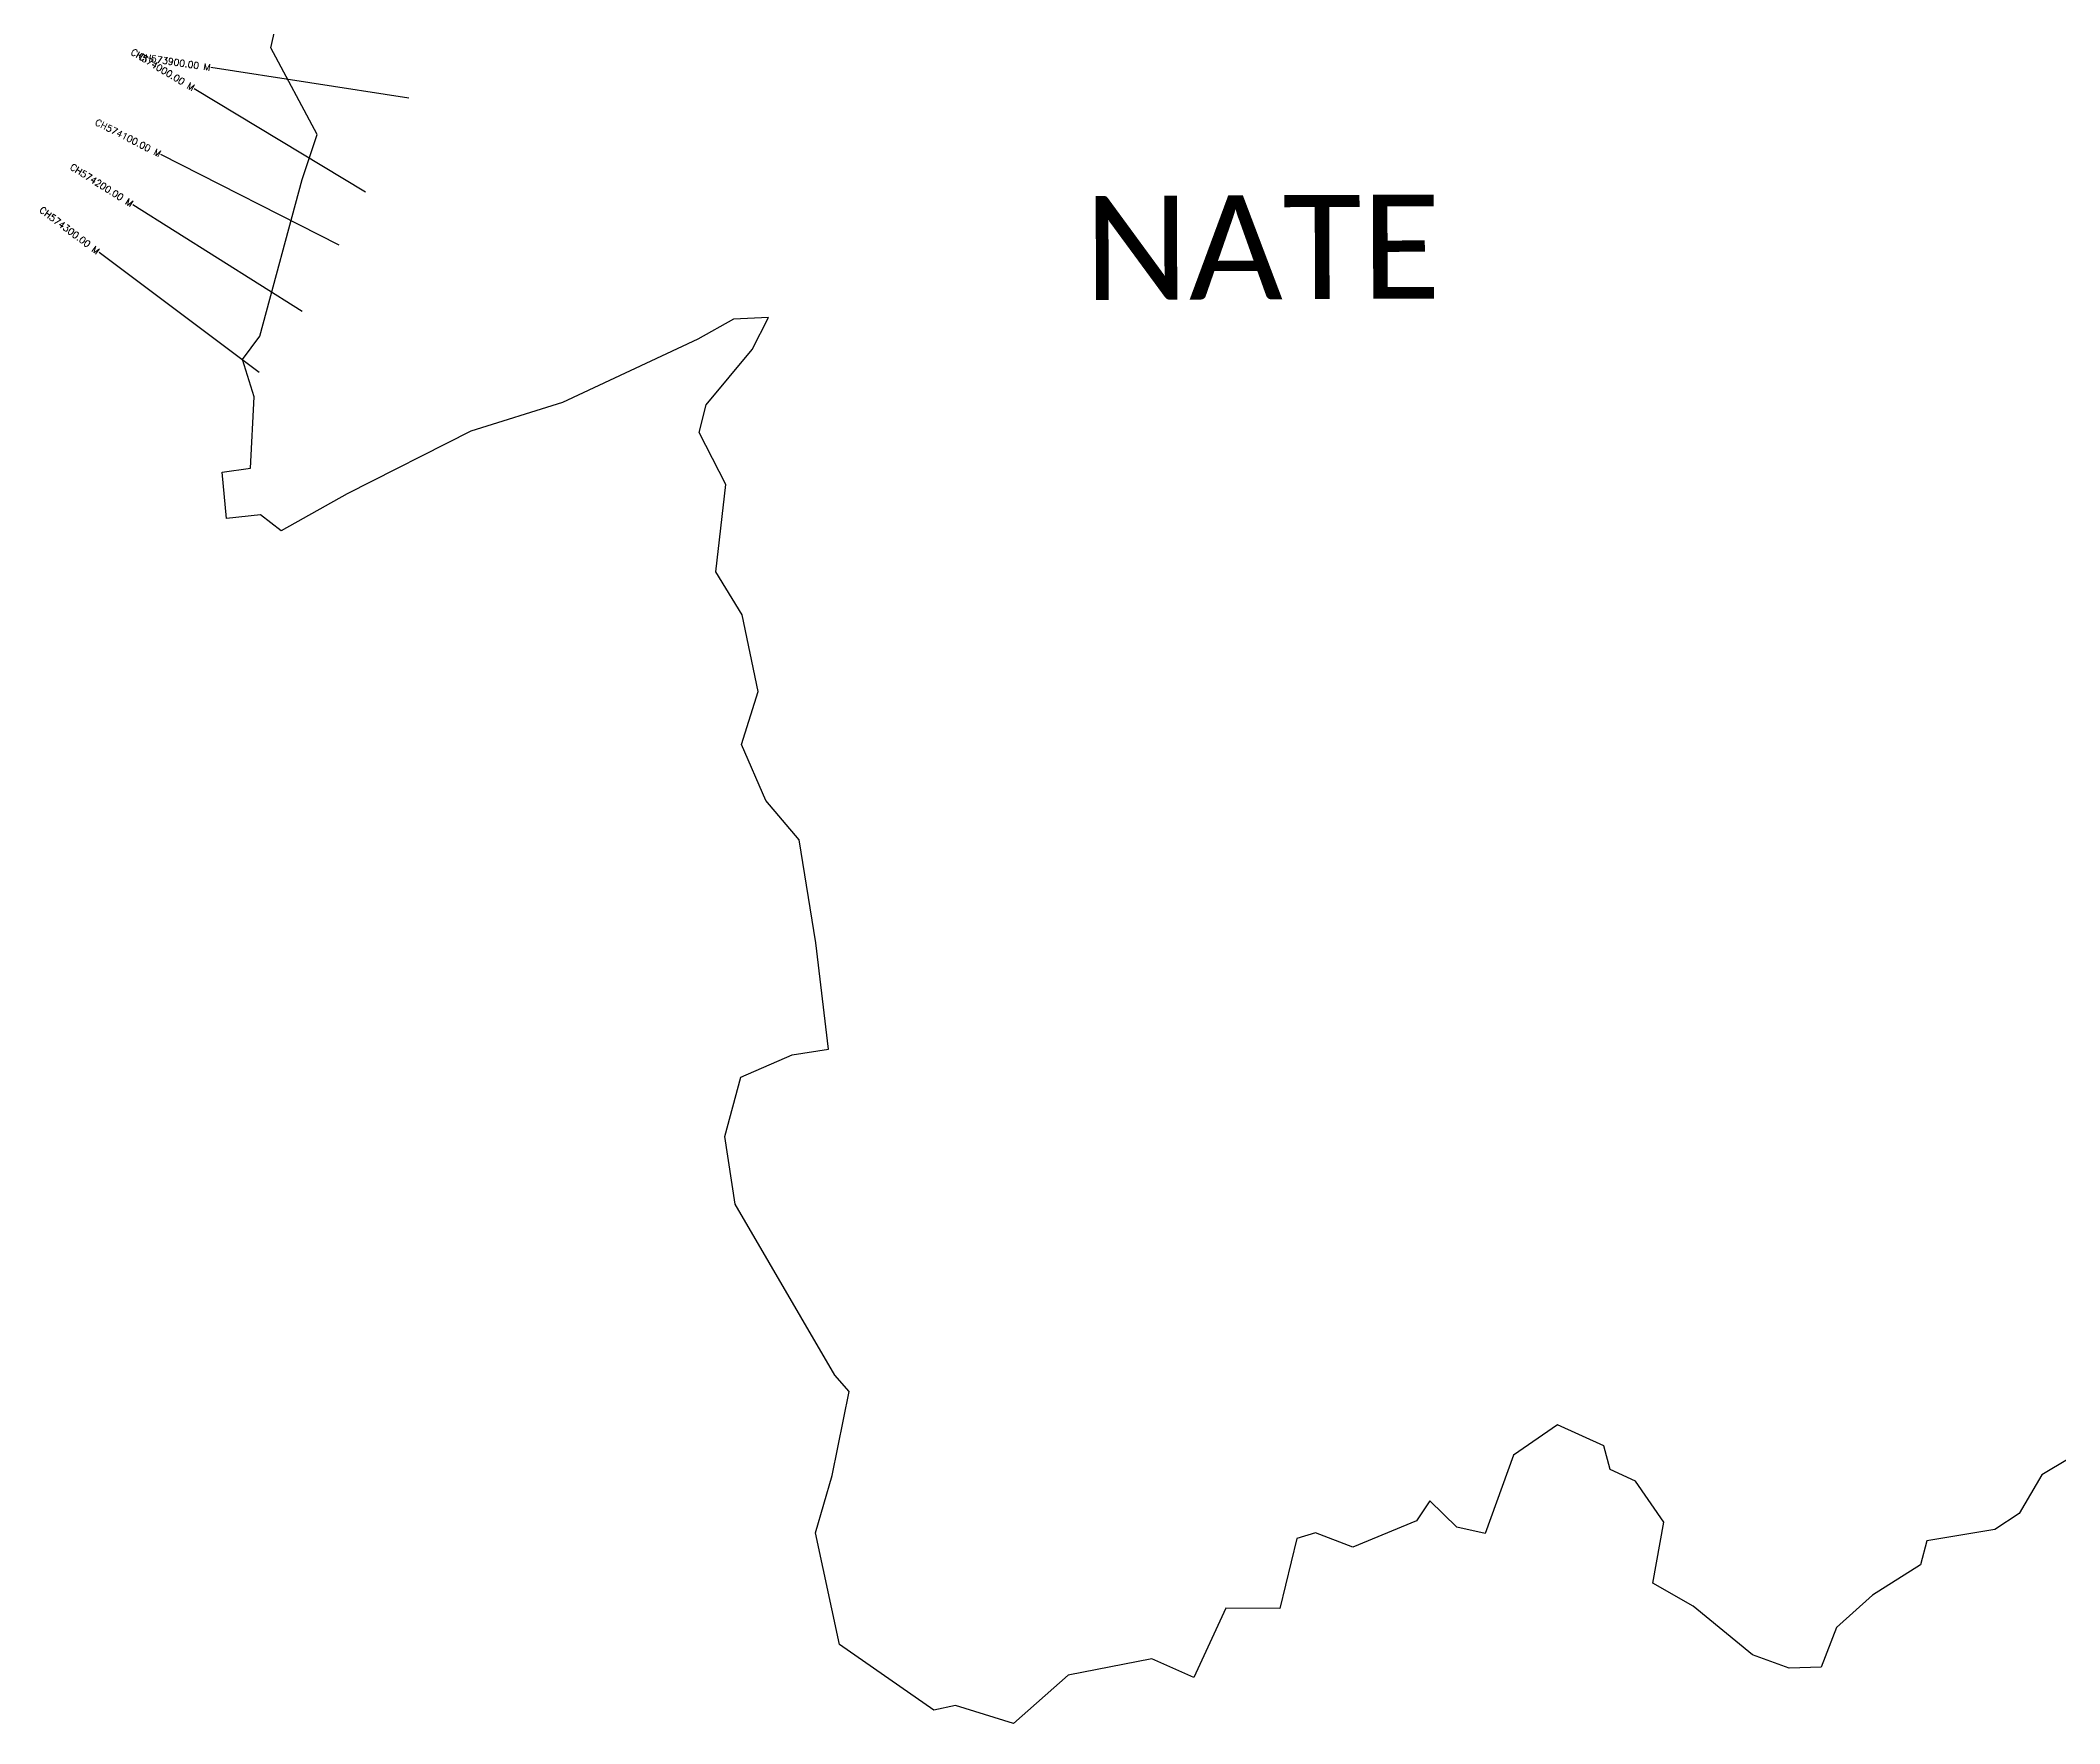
# Model space of a CAD drawing. Header units: metres. Extents: x 321809 to 327866, y 1839213 to 1843749.
# Drawn here: x 321809 to 324838, y 1839213 to 1841737 of the extents above; entities that cross this region are included whole.
import ezdxf
from ezdxf.enums import TextEntityAlignment as Align

# ---------------------------------------------------------------- set-up
doc = ezdxf.new("R2010")
doc.units = ezdxf.units.M
for name, color, linetype in [('CS', 134, 'Continuous'), ('CSMark', 6, 'Continuous'), ('village', 3, 'Continuous'), ('VILLAGE NAME', 250, 'Continuous')]:
    doc.layers.add(name, color=color, linetype=linetype)
doc.styles.get("Standard").update_dxf_attribs({"font": 'simplex.shx'})

msp = doc.modelspace()

# ---------------------------------------------------------------- linework, layer by layer
at = {"layer": 'CS'}
for p, q in [((322361.7, 1841650.2), (322065.2, 1841695.9)), ((322297, 1841509.2), (322040.2, 1841664.2)), ((322257.5, 1841429.5), (321990.1, 1841565.5)), ((322201.9, 1841330.4), (321948, 1841490.2)), ((322137.3, 1841238.7), (321897.3, 1841418.7))]:
    msp.add_line(p, q, dxfattribs=at)
at = {"layer": 'village', "color": 3, "true_color": 0x00ff00}
msp.add_polyline3d([(324893.2, 1839635.1, 0), (324810.8, 1839586, 0), (324776.9, 1839527.9, 0), (324740.4, 1839504.1, 0), (324638.6, 1839487.2, 0), (324629.1, 1839450.8, 0), (324557, 1839405.7, 0), (324503.1, 1839357.1, 0), (324480.1, 1839297.6, 0), (324432.2, 1839296, 0), (324377.2, 1839315.8, 0), (324288.3, 1839389.2, 0), (324227.8, 1839423.6, 0), (324244, 1839515.2, 0), (324201.8, 1839576.3, 0), (324163.4, 1839594.1, 0), (324154.2, 1839629.5, 0), (324084.6, 1839661, 0), (324018.7, 1839615.4, 0), (323976.1, 1839498, 0), (323933.6, 1839507.7, 0), (323893.3, 1839546.7, 0), (323873, 1839517.2, 0), (323777.6, 1839477.3, 0), (323721.8, 1839498.8, 0), (323693.5, 1839490.5, 0), (323668.2, 1839385.5, 0), (323587.4, 1839385.9, 0), (323539.4, 1839282.1, 0), (323476, 1839309.9, 0), (323350.7, 1839285.7, 0), (323268.8, 1839212.9, 0), (323182, 1839239.9, 0), (323149.4, 1839233.3, 0), (323007.9, 1839331.4, 0), (322971.7, 1839498.9, 0), (322996.8, 1839584.7, 0), (323022.5, 1839710.9, 0), (323000.7, 1839735.5, 0), (322851.3, 1839991.9, 0), (322836, 1840093.1, 0), (322859.6, 1840182, 0), (322936.8, 1840215.6, 0), (322991.4, 1840224.3, 0), (322972.4, 1840383.8, 0), (322947.4, 1840538, 0), (322897.1, 1840597, 0), (322860.9, 1840681, 0), (322886, 1840760.6, 0), (322861.8, 1840875.3, 0), (322822.4, 1840939.7, 0), (322837.3, 1841070.9, 0), (322797.1, 1841148.7, 0), (322808, 1841190.2, 0), (322876.9, 1841273.2, 0), (322901.4, 1841321.4, 0), (322849, 1841318.5, 0), (322795.4, 1841288.7, 0), (322592.5, 1841193.9, 0), (322455.1, 1841150.9, 0), (322269.2, 1841056.6, 0), (322170.7, 1841001.3, 0), (322139.7, 1841025.5, 0), (322088.7, 1841019.8, 0), (322082.1, 1841089.5, 0), (322124.7, 1841095.4, 0), (322130.2, 1841202.1, 0), (322112.4, 1841258.3, 0), (322138.5, 1841293, 0), (322202.1, 1841528.1, 0), (322224.2, 1841595.7, 0), (322155, 1841725.4, 0), (322208.1, 1841958.7, 0)], dxfattribs=at)

# ---------------------------------------------------------------- texts
at = {"layer": 'CSMark'}
for s, rotation, p in [('CH574000.00 M', 328.8896, (322039.3, 1841664.7)), ('CH573900.00 M', 351.2495, (322064.3, 1841696)), ('CH574100.00 M', 333.0381, (321989.2, 1841565.9)), ('CH574200.00 M', 327.8182, (321947.1, 1841490.8)), ('CH574300.00 M', 323.134, (321896.5, 1841419.3))]:
    msp.add_text(s, height=10, rotation=rotation, dxfattribs=at).set_placement(p, align=Align.MIDDLE_RIGHT)
at = {"layer": 'VILLAGE NAME', "insert": (323374.4, 1841503.4), "char_height": 155.989, "attachment_point": 1, "rotation": 0.2435}
msp.add_mtext_dynamic_manual_height_columns('{\\fCalibri|b0|i0|c0|p34;NATE}', width=1979.573, gutter_width=779.9, heights=[0], dxfattribs=at)

doc.saveas('drawing.dxf')
